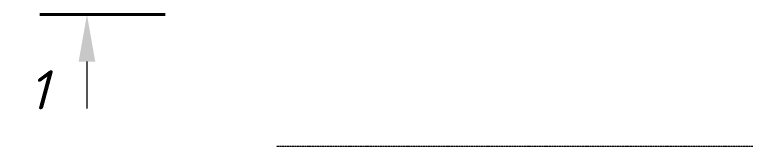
# Model space of a CAD drawing. Header units: millimetres. Extents: x -5016 to 23572, y 233981 to 377995.
# Drawn here: x -5016 to -349, y 368900 to 369742 of the extents above; entities that cross this region are included whole.
import ezdxf

# ---------------------------------------------------------------- set-up
doc = ezdxf.new("R2010")
doc.units = ezdxf.units.MM
doc.linetypes.add('Осевая 12-2-2', pattern=[16, 12, -2, 0, -2])
doc.linetypes.add('Пунктир 2-1_5', pattern=[3.5, 2, -1.5])
for name, color, linetype, lineweight in [('G-ANNO-SYMB', 8, 'Continuous', 13), ('S-GRID', 8, 'Continuous', 13), ('АР_подложка', 8, 'Continuous', 13)]:
    doc.layers.add(name, color=color, linetype=linetype, lineweight=lineweight)
doc.styles.add('ISOCPEUR_I', font='isocpeui.ttf', dxfattribs={"height": 250})

# ---------------------------------------------------------------- blocks, each defined once
blk = doc.blocks.new('Разрез - Номер спереди-3576-Этаж 1 - Планировка')
at = {"layer": 'G-ANNO-SYMB'}
blk.add_hatch(color=256, dxfattribs=at).paths.add_polyline_path([(2.471, -3), (3, 0), (3.529, -3)])
at = {"layer": 'G-ANNO-SYMB', "lineweight": 40}
blk.add_line((0, 0), (8, 0), dxfattribs=at)
at = {"layer": 'G-ANNO-SYMB'}
blk.add_line((3, -3), (3, -6), dxfattribs=at)
blk = doc.blocks.new('АР_k2plan1')
at = {"layer": 'G-ANNO-SYMB', "linetype": 'Пунктир 2-1_5'}
blk.add_line((-2685.7, 14415.3), (-2157.4, 14415.3), dxfattribs=at)
at = {"layer": 'S-GRID', "color": 251, "linetype": 'Осевая 12-2-2', "true_color": 0x646464}
blk.add_line((23375.6, 13572.6), (-1176.1, 13572.6), dxfattribs=at)
at = {"layer": 'G-ANNO-SYMB', "xscale": 99.99999999999993, "yscale": 99.99999999999993, "zscale": 99.99999999999993}
blk.add_blockref('Разрез - Номер спереди-3576-Этаж 1 - Планировка', (-2685.7, 14415.3), dxfattribs=at)
at = {"layer": 'G-ANNO-SYMB', "insert": (-2758, 14059.2), "char_height": 250, "width": 160.337, "attachment_point": 1, "style": 'ISOCPEUR_I', "bg_fill": 3, "box_fill_scale": 0, "bg_fill_color": 256, "bg_fill_true_color": 3254780160, "bg_fill_transparency": 256}
blk.add_mtext('\\fISOCPEUR|b0|i1|c204|p34|;1', dxfattribs=at)

msp = doc.modelspace()

# ---------------------------------------------------------------- block references
at = {"layer": 'АР_подложка'}
msp.add_blockref('АР_k2plan1', (-2168, 355327), dxfattribs=at)

doc.saveas('drawing.dxf')
